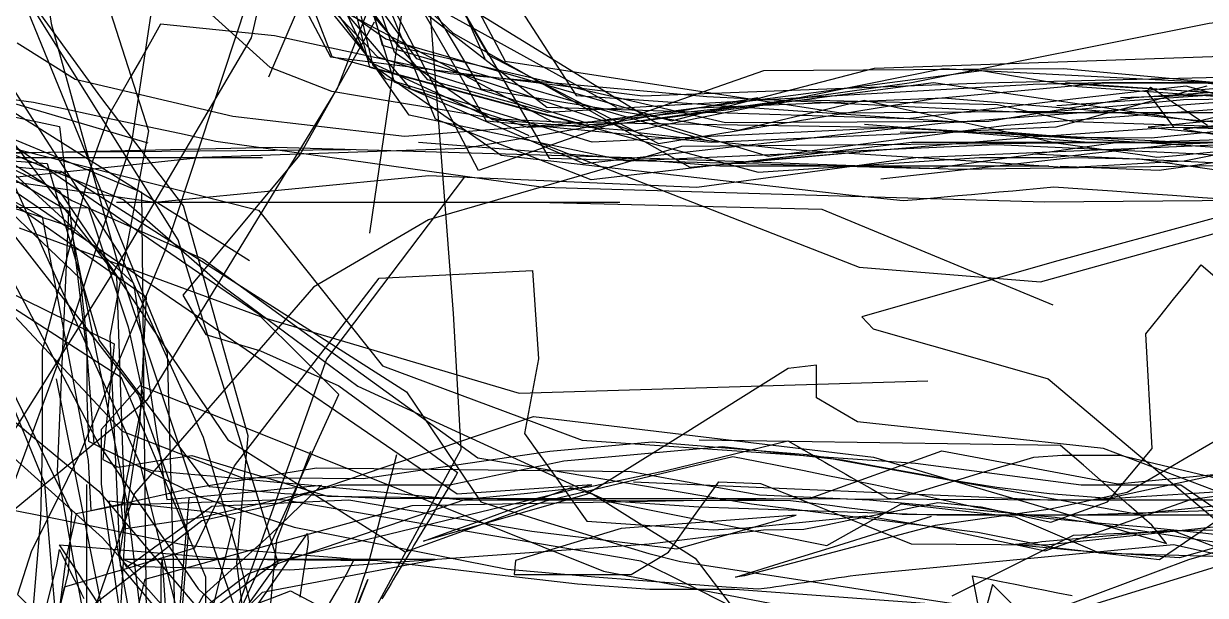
# Model space of a CAD drawing. Header units: metres. Extents: x 30 to 6769, y 117 to 5736.
# Drawn here: x 4340 to 4872, y 2111 to 2369 of the extents above; entities that cross this region are included whole.
import ezdxf

# ---------------------------------------------------------------- set-up
doc = ezdxf.new("R2010")
doc.units = ezdxf.units.M
doc.layers.add('FLOOR_0', color=1, linetype='Continuous')
doc.layers.add('FLOOR_1', color=2, linetype='Continuous')

msp = doc.modelspace()

# ---------------------------------------------------------------- linework, layer by layer
at = {"layer": 'FLOOR_0', "color": 7}
for points in [[(4106.4, 2332.74), (4119.21, 2393.53), (4137.18, 2386.99), (4155.16, 2380.45), (4173.14, 2373.91), (4216.56, 2354.13), (4348.33, 2281.5), (4369.05, 2171.71), (4370.32, 2149.22), (4381.25, 2151.65), (4392.19, 2154.08), (4403.13, 2156.52), (4414.06, 2158.95), (4471.97, 2168.41), (4613.67, 2166.75), (4632.9, 2163.25), (4652.13, 2159.75), (4671.36, 2156.26), (4720.89, 2154.02), (4804.47, 2146.18), (4867.94, 2136.31), (4923.42, 2128.38)], [(3702.56, 2321.77), (3781.72, 2311.61), (3837.74, 2253.42), (3919.3, 2221.19), (4007.82, 2287), (4113.04, 2340.87), (4137.6, 2336.78), (4162.17, 2332.68), (4186.73, 2328.58), (4320.13, 2316.2), (4445.74, 2284.57), (4501.59, 2214.48), (4591.5, 2180.86), (4741.62, 2170.6), (4816.3, 2160.73), (4861.11, 2160.73), (4921.92, 2119), (4972.02, 1974.96), (4940.85, 1848.65)], [(3693.56, 2302.85), (3862.63, 2299.33), (4088.88, 2301.01), (4165.58, 2295.53), (4245.48, 2308.35), (4447.54, 2308.35)], [(4987.93, 2292.2), (4913.84, 2224.93), (4901.3, 2194.94), (4888.42, 2187.43), (4875.55, 2179.91), (4862.68, 2172.4), (4849.81, 2164.89), (4836.93, 2157.38), (4802.45, 2149.91), (4750.53, 2142.49), (4664.69, 2119.85), (4660.63, 2119.15), (4682.68, 2126.04), (4704.72, 2132.93), (4726.76, 2139.82), (4748.8, 2146.72)], [(4277.21, 1898.5), (4423.05, 1863.58), (4603.74, 1865.59), (4665.31, 1869.77), (4692.6, 1866.74), (4802.39, 1852.41), (4802.02, 1831.15), (4726.65, 1860.29), (4537.17, 1868.32), (4397.94, 2017.17), (4481.98, 2201.46), (4464.44, 2219.02), (4446.89, 2236.57), (4338.11, 2276.5)], [(4341.62, 2035.49), (4358.49, 2114.8), (4368.25, 2117.73), (4378.02, 2120.66), (4387.78, 2123.59), (4397.54, 2126.52), (4407.3, 2129.45), (4417.07, 2132.38), (4435, 2169.42), (4500.19, 2253.87), (4569.15, 2257.45), (4571.91, 2217.54), (4565.55, 2183.9), (4572.58, 2174.05), (4579.62, 2164.19), (4586.65, 2154.34), (4593.68, 2144.49), (4650.51, 2140.6), (4665.19, 2141.44), (4674.2, 2142.34), (4683.21, 2143.24), (4692.22, 2144.14), (4701.23, 2145.05), (4710.24, 2145.95), (4719.25, 2146.85), (4748.76, 2141.98), (4800.02, 2130.99), (4865.45, 2154.13), (4890.11, 2157.65)], [(4401.97, 2091.44), (4401.97, 2122.25), (4402.44, 2126.87), (4403.19, 2115.58), (4403.95, 2104.29), (4404.7, 2093), (4405.45, 2081.71), (4406.2, 2070.42), (4406.95, 2059.12), (4407.71, 2047.83), (4408.46, 2036.54), (4449.47, 1974.94), (4447.55, 1929.81), (4438.52, 1889.12), (4429.48, 1848.44), (4420.68, 1823.71), (4411.9, 1800.28), (4408.39, 1782.58), (4407.93, 1768.2), (4407.47, 1753.81), (4407.01, 1739.43), (4406.55, 1725.05), (4406.09, 1710.66)]]:
    msp.add_lwpolyline(points, dxfattribs=at)
at = {"layer": 'FLOOR_0', "color": 2}
for points in [[(4572.36, 2315.06), (4716.33, 2258.87), (4797.85, 2252.28), (4929.08, 2288.79), (5085.19, 2322.03), (5143.29, 2347.05), (5201.82, 2379.59), (5263.19, 2392.41), (5299.97, 2380.14), (5439.43, 2320.4), (5505.64, 2251.67)], [(4298.78, 2338.76), (4448.43, 2236.05), (4563.21, 2202.16), (4747.12, 2207.7)], [(4316.63, 2339.05), (4381.81, 2254.89), (4385.82, 2141.57), (4383.62, 2104.94), (4387.36, 2086.2), (4391.11, 2067.45), (4394.86, 2048.71), (4388.54, 1962.84), (4408.68, 1814.74), (4408.68, 1780.8), (4408.68, 1767.5), (4408.68, 1754.2), (4408.68, 1740.9), (4408.68, 1727.6), (4410.31, 1627.72)], [(3615.63, 2328.48), (3772.47, 2304.31), (3868.6, 2219.72), (3914.88, 2199.14), (4032.39, 2184.74), (4155.66, 2241.18), (4285.98, 2301.64), (4361.11, 2277.28), (4386.63, 2152.21), (4402.78, 2019.29), (4420.15, 1971.5), (4437.09, 1940.43), (4453.97, 1911.46), (4471.17, 1884.44), (4490.91, 1873.47), (4510.65, 1862.5), (4536.06, 1852.69), (4662.99, 1868), (4754.29, 1878.61), (4810.13, 1882.44), (4862.24, 1874.35), (4878.13, 1742.07)], [(4296.7, 2325.56), (4385.14, 2289.16), (4429.69, 2250.31), (4490.46, 2205.28), (4604.04, 2153.1), (4701.77, 2133.47), (4735.13, 2152.23), (4786.55, 2146.32), (4799.17, 2140.91), (4811.78, 2135.5), (4824.4, 2130.09), (4885.74, 2128.31)], [(4227.49, 2315.06), (4350.7, 2305.55), (4374.02, 2225.77), (4423.51, 2159.99), (4457.47, 2156.9), (4499.84, 2154.84), (4674.29, 2154.61), (4819.56, 2154.02), (4900.16, 2159.1)], [(4801.67, 2304.32), (4653.49, 2304.43), (4517.87, 2315.06)], [(4882.41, 1850), (4842.23, 1850.82), (4699.93, 1838.66), (4567.08, 1825.88), (4510, 1834.87), (4465.13, 1805.61), (4435.97, 1766.01), (4437.91, 1770.86), (4439.85, 1775.71), (4441.79, 1780.57), (4443.73, 1785.42), (4445.67, 1790.28), (4447.61, 1795.13), (4440.64, 1808.34), (4415.1, 1839.31), (4369.2, 1976.53), (4368.44, 2061.77), (4368.44, 2121.35), (4368.44, 2160.96)], [(4323.22, 1997.59), (4355.03, 2124.79), (4356.14, 2131.67), (4357.36, 2129.22), (4358.59, 2126.77), (4359.81, 2124.32), (4361.04, 2121.87), (4362.26, 2119.42), (4363.49, 2116.97), (4364.71, 2114.52), (4365.94, 2112.06), (4367.16, 2109.61)]]:
    msp.add_lwpolyline(points, dxfattribs=at)
at = {"layer": 'FLOOR_0', "color": 1}
for points in [[(4299.8, 1965.24), (4316.97, 1995.02), (4326.32, 2032.44), (4454.16, 2126.35), (4595.84, 2160.73), (4535.3, 2156.67), (4333.32, 2294.81), (4169.2, 2334.73), (4102.63, 2364.95), (4095.43, 2358.54), (4088.22, 2352.14), (4081.02, 2345.73), (4073.82, 2339.33), (4066.61, 2332.92), (4059.41, 2326.52), (4052.21, 2320.11), (4003.09, 2315.06), (3805.81, 2338.18)], [(4118.2, 2362.41), (4224.71, 2363.63), (4360.19, 2284.09), (4355.15, 2166.75), (4358.83, 2146.51), (4362.51, 2126.27), (4366.19, 2106.03), (4382.18, 2026.02), (4484.28, 1941.63), (4571.47, 1911.55), (4691.47, 1893.2), (4641.47, 1900.9), (4528.74, 1873.29), (4433.34, 1783.03), (4395.69, 1780.82), (4396.96, 1788.43), (4398.22, 1796.03), (4399.49, 1803.63), (4400.76, 1811.23), (4411.88, 1820.18)], [(4299.39, 2351.41), (4441.76, 2261.83)], [(4262.81, 2342.03), (4356.23, 2322.22), (4368.44, 2219.91), (4371.71, 2179.23), (4376.05, 2177.06), (4380.38, 2174.89), (4384.72, 2172.72), (4389.06, 2170.55), (4393.4, 2168.38), (4397.74, 2166.21), (4402.07, 2164.04), (4406.41, 2161.87), (4410.75, 2159.7), (4415.09, 2157.53), (4419.42, 2155.36), (4461.86, 2141.78), (4557.96, 2122.76), (4597.24, 2119.38), (4616.94, 2117.87), (4636.63, 2116.35), (4656.32, 2114.83), (4670.99, 2113.87), (4673.56, 2114.24), (4676.13, 2114.61), (4678.71, 2114.97), (4681.28, 2115.34), (4683.85, 2115.71), (4686.43, 2116.08), (4689, 2116.45), (4691.57, 2116.81), (4694.15, 2117.18), (4696.72, 2117.55), (4699.29, 2117.92), (4701.87, 2118.28), (4704.44, 2118.65), (4707.01, 2119.02), (4709.59, 2119.39), (4712.16, 2119.76), (4714.73, 2120.12), (4724.51, 2121.14), (4857.74, 2133.87), (4868.03, 2131.67), (4878.07, 2129.43)], [(4286.8, 1925.11), (4348.54, 2074.39), (4351.48, 2086.13), (4354.41, 2097.88), (4357.34, 2109.62), (4360.28, 2121.36), (4361.73, 2148.32), (4292.65, 2289.91)], [(4381.8, 2288.22), (4570.77, 2288.22), (4699.44, 2285.06), (4803.42, 2241.84)], [(4309.29, 2265.05), (4384.45, 2184.98), (4438.2, 2164.15), (4492.87, 2163.59), (4576.93, 2176.04), (4623.03, 2180.23), (4694.68, 2174.39), (4841.15, 2147.78), (4886.05, 2152.46)], [(4164.86, 1465.77), (4301.57, 1443.4), (4415.39, 1522.53), (4407.16, 1592.22), (4394.74, 1625.8), (4392.52, 1633.58), (4390.29, 1641.36), (4388.07, 1649.13), (4385.85, 1656.91), (4383.63, 1664.69), (4381.85, 1716.23), (4381.85, 1758.19), (4383.36, 1794.4), (4415.39, 1866.76), (4395.27, 2005.46), (4383.65, 2101.66), (4375.15, 2161.12), (4375.15, 2185.84), (4392.52, 2205.53), (4492.62, 2165.52), (4601.17, 2121.97), (4713.79, 2100.34), (4816.11, 2105.17), (4916.76, 2136.1)], [(4614.64, 2162.17), (4801.18, 2154.02), (4913.11, 2154.02), (4951.05, 2052.15), (4970.9, 1952.19), (4990.57, 1902.98), (4989.57, 1811.33), (5005.12, 1729.03), (5060.34, 1588.14), (5151.32, 1491.73), (5193.88, 1469.31), (5196.06, 1440.99), (5198.23, 1412.67), (5206.59, 1356.36), (5376.87, 1336.75), (5561.13, 1370.85)], [(4396.49, 2053.63), (4378.58, 2153.64), (4388.13, 2152.58), (4397.67, 2151.52), (4407.22, 2150.46), (4416.77, 2149.39), (4426.32, 2148.33), (4435.06, 2145.54), (4423.52, 2099.35)]]:
    msp.add_lwpolyline(points, dxfattribs=at)
at = {"layer": 'FLOOR_0', "color": 6}
for points in [[(4199.41, 2344.57), (4213.02, 2351.38), (4226.63, 2358.19), (4289.93, 2346.13), (4395.95, 2314.87)], [(3441.57, 2327.59), (3575.83, 2309.68), (3672.46, 2301.37), (3770.92, 2280.36), (3825.03, 2265.44), (3863.48, 2257.75), (3978.58, 2262.38), (4098.76, 2354.26), (4121.95, 2349.62), (4145.13, 2344.98), (4200.71, 2341.9), (4252.23, 2338.76), (4291.92, 2332.55), (4361.67, 2288.99), (4420.67, 2262.64), (4544.63, 2172.93), (4667.85, 2152.31), (4769.77, 2139.47), (4804.27, 2132.57), (4851.56, 2127.18), (4918.53, 2172.83)], [(4226.3, 2314.56), (4356.82, 2302.21), (4512.4, 2202.7), (4545.88, 2153.08), (4555.34, 2150.17), (4564.79, 2147.25), (4574.25, 2144.34), (4583.71, 2141.43), (4593.16, 2138.52), (4602.62, 2135.61), (4612.07, 2132.7), (4621.53, 2129.79), (4635.85, 2126.28), (4691.6, 2117.7), (4729.29, 2111.9), (4751.66, 2108.46), (4774.04, 2105.01), (4796.42, 2101.57), (4864.76, 2127.19), (4895.48, 2135.98)], [(4947.25, 2300.31), (4804.01, 2261.28), (4717.4, 2236.52), (4722.56, 2231.08), (4735.7, 2227.33), (4748.85, 2223.57), (4761.99, 2219.81), (4775.13, 2216.06), (4788.28, 2212.3), (4801.42, 2208.54), (4883, 2139.83)], [(4393.49, 2084.35), (4441.35, 2120.84), (4539.15, 2154.33), (4553, 2155.71), (4566.86, 2157.1), (4580.72, 2158.49), (4594.58, 2159.87), (4629.36, 2167.28), (4684.15, 2180.57), (4686.52, 2179.22), (4688.89, 2177.86), (4691.26, 2176.51), (4693.63, 2175.15), (4696, 2173.8), (4698.37, 2172.44), (4700.74, 2171.09), (4703.11, 2169.73), (4705.48, 2168.38), (4707.85, 2167.02), (4710.22, 2165.67), (4712.59, 2164.31), (4714.96, 2162.96), (4717.33, 2161.6), (4719.7, 2160.25), (4722.07, 2158.89), (4724.44, 2157.54), (4726.81, 2156.18), (4729.18, 2154.83), (4732.4, 2154.57), (4736.87, 2155.91), (4741.33, 2157.25), (4745.79, 2158.59), (4750.26, 2159.93), (4754.72, 2161.27), (4759.19, 2162.61), (4763.65, 2163.94), (4768.11, 2165.28), (4772.58, 2166.62), (4777.04, 2167.96), (4781.5, 2169.3), (4785.97, 2170.64), (4790.43, 2171.98), (4794.9, 2173.32), (4807.63, 2174.15), (4833.77, 2174.15), (4884.84, 2162.07)], [(4758.2, 2110.8), (4766, 2114.7), (4773.8, 2118.6), (4781.6, 2122.5), (4789.4, 2126.41), (4797.2, 2130.31), (4805, 2134.21), (4812.8, 2138.11), (4870.94, 2140.6), (4889.83, 2140.19)], [(4880.07, 2133.49), (4860.52, 2127.9), (4814.8, 2131.11), (4784.9, 2133.95), (4786.61, 2134.11), (4788.32, 2134.26), (4790.03, 2134.42), (4791.74, 2134.57), (4793.45, 2134.73), (4795.16, 2134.89), (4796.87, 2135.04), (4798.58, 2135.2), (4800.29, 2135.35), (4802, 2135.51), (4803.71, 2135.66), (4805.42, 2135.82), (4807.13, 2135.97), (4808.84, 2136.13), (4810.55, 2136.29), (4812.27, 2136.44), (4813.98, 2136.6), (4815.69, 2136.75), (4817.4, 2136.91), (4819.11, 2137.06), (4820.82, 2137.22), (4822.53, 2137.37), (4824.24, 2137.53), (4825.95, 2137.69), (4827.66, 2137.84), (4829.37, 2138), (4831.08, 2138.15), (4832.79, 2138.31), (4834.5, 2138.46), (4836.21, 2138.62), (4837.92, 2138.78), (4839.63, 2138.93), (4841.34, 2139.09), (4843.05, 2139.24), (4844.76, 2139.4), (4846.47, 2139.55), (4848.18, 2139.71), (4849.89, 2139.86), (4851.6, 2140.02), (4853.32, 2140.18), (4855.03, 2140.33), (4856.74, 2140.49), (4899.16, 2124.13)], [(4439.18, 2008.17), (4356.22, 2133.79), (4367.24, 2132.87), (4378.26, 2131.96), (4389.28, 2131.04), (4400.29, 2130.12), (4411.31, 2129.2), (4422.33, 2128.28), (4433.35, 2127.36), (4499.45, 2126.76), (4529.43, 2123.23), (4559.4, 2119.7), (4589.38, 2116.18), (4621.98, 2113.76), (4660.26, 2113.76), (4745.82, 2107.5)]]:
    msp.add_lwpolyline(points, dxfattribs=at)
at = {"layer": 'FLOOR_0', "color": 4}
for points in [[(4220.72, 2357.02), (4356.05, 2293.33), (4432, 2181.07), (4511.79, 2130.54), (4543.5, 2142.07), (4575.21, 2153.61), (4659.44, 2173.63), (4670.13, 2171.49), (4680.82, 2169.35), (4691.52, 2167.21), (4702.21, 2165.07), (4712.9, 2162.93), (4723.6, 2160.79), (4768.14, 2150.89), (4799.02, 2145.97), (4821.89, 2143.89), (4844.76, 2141.81), (4869.64, 2139.31), (4897.29, 2136.24)], [(4267.3, 2335.3), (4395.27, 2245.45), (4392.19, 2187.68), (4387.69, 2158.44), (4383.2, 2129.21), (4386.35, 2123.69), (4392.76, 2128.27), (4399.18, 2132.85), (4405.59, 2137.44), (4412, 2142.02), (4418.41, 2146.6), (4424.83, 2151.18), (4486.46, 2154.02), (4568.85, 2139.92), (4634.13, 2131.97), (4687.89, 2147.12), (4668.18, 2145.61), (4648.47, 2144.09), (4628.77, 2142.57), (4609.06, 2141.06), (4561.52, 2126.71), (4560.87, 2120.47), (4587.24, 2120.47), (4613.6, 2120.47), (4630.44, 2130.49), (4641.74, 2146.31), (4653.03, 2162.14), (4671.86, 2161.42), (4694.48, 2152.37), (4717.09, 2143.32), (4739.71, 2134.27), (4800.44, 2133.81), (4899.36, 2144.41)], [(4296.68, 2332.62), (4393.12, 2292.65), (4395.27, 2102.15), (4423.31, 1994.14), (4479.58, 1955.45), (4641.18, 1933.58), (4789.16, 1891.16), (4875.69, 1885.63)], [(4259.34, 2284.06), (4380.84, 2224.37), (4375.63, 2172.23), (4382.62, 2168.69), (4390.85, 2170.06), (4399.08, 2171.43), (4407.31, 2172.8), (4415.76, 2174.04), (4436.15, 2167.92), (4456.54, 2161.8), (4476.92, 2155.68), (4597.31, 2154.02), (4685.38, 2153.81), (4691.66, 2153.02), (4697.94, 2152.23), (4704.23, 2151.45), (4710.51, 2150.66), (4716.79, 2149.88), (4723.08, 2149.09), (4729.36, 2148.31), (4735.64, 2147.52), (4814.67, 2147.31), (4882.59, 2149.54)], [(4892.89, 2151.93), (4826.27, 2177.21), (4715.47, 2189.25), (4697.06, 2199.97), (4697.06, 2214.66), (4684.37, 2213.19), (4661.74, 2199.03), (4639.1, 2184.88), (4616.47, 2170.72), (4593.83, 2156.57), (4520.14, 2135.4), (4531.2, 2139.43), (4542.26, 2143.45), (4553.33, 2147.48), (4564.39, 2151.51), (4575.46, 2155.53), (4586.52, 2159.56), (4596.29, 2156.65), (4605.52, 2150.87), (4614.75, 2145.1), (4623.98, 2139.33), (4633.21, 2133.56), (4642.44, 2127.79), (4659.14, 2105.89), (4638.58, 2116.18), (4618.02, 2126.46), (4456.54, 2154.02), (4383.59, 2151.69), (4363.68, 2147.7), (4359.09, 2127.45), (4356.15, 2105.43)], [(4403.44, 2021.55), (4414.58, 2154.81)]]:
    msp.add_lwpolyline(points, dxfattribs=at)
at = {"layer": 'FLOOR_0', "color": 3}
for points in [[(5612.85, 2294.93), (5315.03, 2301.64), (5104.19, 2314.78), (5035.13, 2298.97), (4959.38, 2289.51), (4799.71, 2288.22), (4574.2, 2294.74), (4426.56, 2315.54), (4410.15, 2319.06), (4393.74, 2322.58), (4377.32, 2326.09), (4360.91, 2329.61), (4344.49, 2333.13), (4266.44, 2343.75), (4158.21, 2327.25), (4049.69, 2301.08), (3939.08, 2270.68), (3777.05, 2323.75), (3525.86, 2327.01)], [(4289.76, 2342.95), (4389.56, 2251.65), (4404.52, 2154.25), (4414.46, 2155.16), (4424.4, 2156.06), (4434.35, 2156.97), (4444.29, 2157.87), (4454.23, 2158.78), (4464.18, 2159.68), (4474.12, 2160.58), (4450.77, 2138.02), (4420.92, 2110.87), (4373.91, 2025.45), (4245.2, 1897.36)], [(4307.67, 2309.12), (4391.82, 2201.18), (4414.12, 2138.77), (4411.81, 2111.05), (4409.5, 2083.33)], [(4309.9, 2257.44), (4349.37, 2161.55), (4351, 2141.98), (4352.63, 2122.42), (4354.26, 2102.85), (4349.59, 2017.8), (4397.36, 1875.84), (4415.02, 1787.64), (4413.65, 1772.58), (4412.28, 1757.52), (4410.91, 1742.45), (4409.54, 1727.39), (4403.65, 1672.61)], [(4423.95, 2088.78), (4447.6, 2112.45), (4525.39, 2127.18), (4485.94, 2127.18), (4385.04, 2127.18), (4392.54, 2124.06), (4459.97, 2122.51), (4621.75, 2134.22), (4673.16, 2140.6), (4691.29, 2140.79), (4701.37, 2142.81), (4711.45, 2144.82), (4721.52, 2146.84), (4731.6, 2148.86), (4741.68, 2150.87), (4751.75, 2152.89), (4771.19, 2150.96), (4802.62, 2143.97), (4828.16, 2153.07), (4848.22, 2177.15), (4845.36, 2228.78), (4851.6, 2236.58), (4857.84, 2244.39), (4864.08, 2252.19), (4870.32, 2259.99), (4876.41, 2254.74)]]:
    msp.add_lwpolyline(points, dxfattribs=at)
at = {"layer": 'FLOOR_0', "color": 5}
for points in [[(4289.35, 2326.45), (4365.56, 2253.73), (4368.44, 2224.96), (4368.44, 2200.07), (4369.31, 2180.43), (4373.11, 2178.52), (4376.92, 2176.62), (4380.73, 2174.71), (4384.53, 2172.81), (4388.34, 2170.91), (4392.15, 2169), (4397.81, 2167.21), (4411.9, 2165.93), (4425.99, 2164.65), (4440.08, 2163.37), (4454.16, 2162.08), (4468.25, 2160.8), (4537.93, 2154.02), (4544.59, 2154.02), (4551.24, 2154.02), (4557.9, 2154.02), (4564.56, 2154.02), (4571.21, 2154.02), (4577.87, 2154.02), (4584.52, 2154.02), (4591.18, 2154.02), (4597.84, 2154.02), (4644.06, 2150.88), (4751.2, 2147.31), (4757.82, 2147.31), (4764.43, 2147.31), (4771.05, 2147.31), (4777.66, 2147.31), (4784.28, 2147.31), (4790.89, 2147.31), (4797.51, 2147.31), (4804.12, 2147.31), (4810.74, 2147.31), (4817.35, 2147.31), (4885, 2147.31)], [(4193.59, 2287.1), (4369.31, 2285.61), (4387.15, 2232.06), (4393.9, 2200.89), (4391.4, 2188.38), (4388.91, 2175.88), (4386.41, 2163.38), (4383.91, 2150.88), (4384.94, 2141.04), (4402.33, 2143.53), (4419.72, 2146.01), (4482.47, 2160.73), (4531.99, 2160.73), (4583.26, 2171.62), (4654.6, 2178.01), (4708.83, 2172.01), (4725.66, 2168.95), (4742.49, 2165.89), (4759.32, 2162.82), (4778.32, 2159.8), (4801.98, 2156.84), (4828.44, 2154.81), (4892.6, 2168.71)], [(4942.47, 1793.6), (4840.19, 1820.74), (4733.91, 1873.32), (4640.14, 1852.08), (4564.06, 1870.51), (4536.1, 1916.8), (4526.35, 1940.93), (4511.53, 1943.41), (4496.7, 1945.88), (4481.88, 1948.35), (4467.05, 1950.82), (4435.72, 1966), (4381.85, 2072.62), (4354.8, 2208.61)], [(4375.98, 1648.26), (4388.56, 1718.46), (4388.56, 1774.58), (4470.45, 1794.92), (4514.39, 1815.22), (4526.79, 1839.21), (4508.4, 1866.82), (4430.29, 1909.06), (4335.09, 1967.94), (4357.03, 2095.64), (4420.26, 2144.67), (4451.9, 2151.7), (4569.55, 2191.59), (4722.7, 2173.28), (4854.69, 2134.31), (4848.05, 2142.62), (4837.77, 2151.61), (4827.5, 2160.61), (4817.22, 2169.6), (4806.95, 2178.6), (4644.28, 2180.86)], [(4900.2, 1796.67), (4742.77, 1822.8), (4640.63, 1827.61), (4572.62, 1819.03), (4483.71, 1796.58), (4401.97, 1727.89), (4401.97, 1740.28), (4401.97, 1752.66), (4401.97, 1765.05), (4401.97, 1777.43), (4401.97, 1789.81), (4392.88, 1825.7), (4358.05, 1908.85), (4354.88, 1991.5), (4385.22, 2080.27), (4394.72, 2118.28), (4514.96, 2151.45), (4694.14, 2154.76), (4753.48, 2176.13), (4832.77, 2161.24), (4899.01, 2167.7)]]:
    msp.add_lwpolyline(points, dxfattribs=at)
at = {"layer": 'FLOOR_1', "color": 3}
for points in [[(4718.27, 2310.84), (4640.17, 2303.73), (4533.66, 2364.15), (4398.75, 2492.09), (4476.86, 2634.25), (4519.46, 2703.56), (4526.56, 2700), (4533.66, 2696.45), (4540.76, 2692.89), (4547.86, 2689.34), (4554.96, 2685.78), (4562.06, 2682.23), (4569.16, 2678.68), (4576.26, 2675.12), (4562.06, 2682.23), (4526.56, 2700), (4491.06, 2717.77), (4412.95, 2715.99), (4292.24, 2694.67)], [(4648.02, 2315.83), (4501.59, 2358.78), (4466.42, 2489.17), (4466.38, 2591.63), (4464.29, 2610.7), (4459.02, 2618.62), (4453.74, 2626.54), (4448.46, 2634.46), (4443.18, 2642.38), (4437.9, 2650.3), (4432.63, 2658.22), (4354.09, 2676.43), (4207.38, 2689.38)], [(4011.57, 2302.55), (4139.58, 2361.81), (4166.52, 2426.94), (4196.02, 2504.45), (4187.36, 2630.49), (4200.01, 2637.13), (4213.58, 2637.13), (4227.15, 2637.13), (4240.72, 2637.13), (4254.29, 2637.13), (4267.98, 2637.14), (4366.18, 2640.8), (4489.01, 2581.48), (4480.2, 2490.82), (4454.79, 2398.09), (4478.15, 2353.66), (4618.79, 2336.05), (4772.66, 2341.9), (4922.4, 2345.48)], [(4891.69, 2311.69), (4872.1, 2313.09), (4852.5, 2314.49), (4734.01, 2321.77), (4596.01, 2315.17), (4503.14, 2343.76), (4437.84, 2424.37), (4416.28, 2531.86), (4431.22, 2566.74), (4447.03, 2588.27), (4463.19, 2604.44), (4486.05, 2623.19), (4498.9, 2630.21), (4478, 2616.27), (4457.1, 2602.33), (4438.09, 2599.04), (4420.3, 2602.6), (4402.5, 2606.16), (4384.71, 2609.72), (4324.71, 2629.35)], [(4373.78, 2390.58), (4396.22, 2320.35), (4378.92, 2227.82), (4383.43, 2124.29), (4410.4, 2092.15)], [(5032.28, 2352.85), (4867.04, 2338.45)], [(4923.64, 2327.74), (4862.36, 2321.04), (4875.93, 2318.78)], [(3057.55, 2323.83), (3282.27, 2315.06), (3393.53, 2319.26), (3541.84, 2315.06), (3721.11, 2317.39), (3901.23, 2316.07), (4051.56, 2310.54), (4260.33, 2308.35), (4399.15, 2288.22), (4522.46, 2300.17), (4643.24, 2294.93), (4741.8, 2308.35), (4901.79, 2315.06), (5119.23, 2288.33), (5173.6, 2255.78), (5244.48, 2195.35)], [(4658.73, 2305.95), (4796.62, 2317.79), (4854.52, 2321.77), (4888.62, 2322.11)], [(4806.72, 2304.35), (4851.38, 2302.61), (4861.01, 2303.98), (4870.63, 2305.36), (4880.25, 2306.73), (4889.87, 2308.11), (4899.5, 2309.48), (4909.12, 2310.86), (4918.74, 2312.24), (4928.37, 2313.61), (4937.99, 2314.99)], [(4294.02, 2223.76), (4373.9, 2158.01), (4452.01, 2065.61), (4449.64, 2044.28), (4447.27, 2022.96), (4444.91, 2001.64), (4442.54, 1980.31), (4455.56, 1937.66), (4483.96, 1873.69), (4462.66, 1873.69), (4441.36, 1873.69), (4420.05, 1873.69), (4411.18, 1873.69), (4402.3, 1873.69), (4393.43, 1873.69), (4384.55, 1873.69), (4375.68, 1873.69), (4366.8, 1873.69), (4357.92, 1873.69), (4349.05, 1873.69), (4340.17, 1873.69), (4331.3, 1873.69)], [(4961.67, 1982.42), (4901.43, 1962.77), (4855.49, 1956.2), (4818.12, 1926.57), (4788.64, 1880.71), (4754.29, 1861.97), (4703.48, 1845.37), (4527.66, 1848.9), (4466.24, 1941), (4446.45, 2005.32), (4443.62, 2037.78), (4447.91, 2072.18), (4450.32, 2095.69), (4452.16, 2115.88), (4453.99, 2136.07), (4469.29, 2175.9)]]:
    msp.add_lwpolyline(points, dxfattribs=at)
at = {"layer": 'FLOOR_1', "color": 6}
for points in [[(4331.19, 2717.78), (4346.21, 2712.32), (4361.23, 2706.85), (4414.57, 2685.77), (4461.27, 2658.64), (4494.98, 2634.11), (4509.28, 2611.91), (4509.28, 2591.44), (4509.28, 2570.96), (4509.28, 2550.49), (4511.26, 2510.67), (4519.26, 2406.68), (4576.64, 2308.05), (4748.69, 2303.27), (4831.75, 2315.06), (4839.61, 2315.06), (4847.46, 2315.06), (4855.32, 2315.06), (4863.17, 2315.06), (4871.02, 2315.06), (4878.88, 2315.06)], [(4278.93, 2094.59), (4380.79, 2257.13), (4442.61, 2362.23), (4465.15, 2459.23), (4483.76, 2503.97), (4478.26, 2571.8), (4460.43, 2585.68), (4442.59, 2599.56), (4415.17, 2623.92), (4369.85, 2666.32), (4354.02, 2673.36), (4338.18, 2680.41)], [(4891.21, 2334.1), (4753.05, 2323.68), (4592.42, 2305.48), (4507.1, 2342.27), (4482.15, 2422.84), (4477.44, 2429.65), (4472.73, 2436.47), (4468.01, 2443.28), (4463.3, 2450.09), (4458.59, 2456.9), (4453.87, 2463.71), (4449.16, 2470.52), (4444.45, 2477.34), (4439.73, 2484.15), (4435.02, 2490.96), (4430.31, 2497.77), (4425.59, 2504.58), (4419.86, 2514.49), (4411.17, 2533.32), (4402.49, 2552.15), (4393.8, 2570.98), (4385.11, 2589.8), (4326.75, 2630.42)], [(4863.19, 2315.06), (4726.19, 2321.77), (4578.3, 2324.22), (4466.9, 2383.29), (4420.19, 2462.38), (4354.08, 2574.98)], [(4497.43, 2103.26), (4505.36, 2117.99), (4513.29, 2132.73), (4521.23, 2147.47), (4529.16, 2162.21), (4537.09, 2176.94), (4533.64, 2238.01), (4518.84, 2430)], [(4441.93, 2108.19), (4437.04, 2127.77), (4421.04, 2182.14), (4383.68, 2264.44), (4321.52, 2360.51)], [(4643.25, 2330.73), (4754.18, 2335.21), (4830.08, 2328.85), (4856.68, 2326.16), (4882.72, 2323.79)], [(4944.61, 2318.56), (4842.94, 2315.06), (4636.25, 2313.27), (4522.37, 2280.2), (4470.51, 2249.94), (4389.97, 2156.92), (4354.2, 2053.67), (4333.89, 1956.02)], [(4441.11, 2100.69), (4454.46, 2119.77), (4467.81, 2138.85), (4468.17, 2134.99), (4467.22, 2128.81), (4466.27, 2122.62), (4465.32, 2116.44), (4464.37, 2110.26)]]:
    msp.add_lwpolyline(points, dxfattribs=at)
at = {"layer": 'FLOOR_1', "color": 1}
for points in [[(4334.75, 2710.92), (4475.26, 2654.15), (4522.6, 2596.58), (4517.92, 2580.96), (4513.24, 2565.34), (4508.55, 2549.73), (4503.87, 2534.11), (4489.16, 2434.39), (4545.96, 2339.31), (4661.76, 2320.57), (4718.56, 2334.18), (4804.93, 2314.98), (4812.48, 2313.9), (4820.03, 2312.82), (4827.58, 2311.74), (4835.14, 2310.66), (4842.69, 2309.58), (4850.24, 2308.5), (4859.13, 2309.13), (4868.23, 2310.04), (4877.34, 2310.95)], [(4266.94, 2677.39), (4353.45, 2652.97), (4399.47, 2504.49), (4508.83, 2358.18), (4656.12, 2324.12), (4774.71, 2324.65), (4839.96, 2335.33), (4846.66, 2335.77), (4853.35, 2336.22), (4860.04, 2336.66), (4866.74, 2337.11), (4873.43, 2337.56)], [(4333.84, 2670.68), (4341.6, 2670.68), (4349.36, 2670.68), (4357.12, 2670.68), (4364.88, 2670.68), (4372.64, 2670.68), (4478.3, 2654.27), (4527.93, 2638.84), (4546.19, 2641.45), (4560.71, 2639.72), (4533.91, 2589.93), (4512.45, 2514.2), (4509.28, 2449.41), (4509.28, 2411.43), (4481.36, 2339.72), (4395.44, 2198.95), (4245.55, 2075.02)], [(4890.37, 2333.07), (4863.51, 2340.4), (4817.59, 2335.16), (4738.12, 2325.66), (4575.67, 2330.85), (4437.94, 2437.68), (4372.58, 2547.82), (4318.75, 2666.4)], [(5106.81, 2318.06), (4870.41, 2341.9), (4848, 2341.9), (4825.59, 2341.9), (4794.56, 2341.14), (4576.07, 2328.55), (4522, 2343.31), (4446.28, 2432.97), (4418.82, 2514.34), (4378.38, 2560.78), (4323.01, 2609.53)], [(4339.96, 2031.59), (4359.29, 2045.94), (4375.64, 2054.86), (4391.99, 2063.78), (4408.34, 2072.71), (4426.54, 2086.45), (4454.59, 2125.73), (4409.68, 2271.25), (4318.29, 2416.95)], [(4938.52, 2321.76), (4862.62, 2306.59), (4810.11, 2303.62), (4769.14, 2306.55), (4683.15, 2311.93), (4616.78, 2319.46), (4596.84, 2326.11), (4576.9, 2332.76), (4556.97, 2339.41), (4537.03, 2346.06), (4517.09, 2352.71), (4486.68, 2394.88)], [(4497.95, 2369.31), (4464.39, 2309.48), (4411.68, 2246.2), (4422.06, 2228.51), (4446.68, 2221.12), (4481.97, 2205.36), (4535.47, 2166.38), (4534.43, 2164.65), (4533.4, 2162.93), (4532.36, 2161.2), (4531.33, 2159.48), (4530.29, 2157.75), (4529.26, 2156.03), (4528.22, 2154.3), (4527.19, 2152.57), (4526.15, 2150.85), (4525.12, 2149.12), (4524.08, 2147.4), (4523.05, 2145.67), (4522.01, 2143.95), (4520.98, 2142.22), (4519.94, 2140.5), (4518.91, 2138.77), (4517.87, 2137.04), (4516.84, 2135.32), (4515.8, 2133.59), (4514.77, 2131.87), (4513.73, 2130.14), (4512.7, 2128.42), (4511.66, 2126.69), (4510.63, 2124.97), (4509.59, 2123.24), (4508.56, 2121.51), (4507.52, 2119.79), (4506.49, 2118.06), (4505.46, 2116.34), (4504.42, 2114.61), (4503.39, 2112.89), (4502.35, 2111.16), (4501.32, 2109.44)], [(4331.24, 2305.86), (4392.16, 2170.82), (4411.35, 2094.63), (4419.5, 2097.69), (4427.65, 2100.75), (4435.8, 2103.81), (4443.95, 2106.87), (4452.1, 2109.92), (4460.25, 2112.98), (4523.69, 2079.6), (4527.85, 2021.33), (4548.46, 1882.34), (4657.91, 1837.78), (4557.76, 1839.39), (4503.39, 1863.2), (4455.87, 1900.54), (4438.32, 1972.94), (4340.85, 2026.76), (4333, 2029.12)], [(4773.54, 2087.51), (4767.36, 2119.83), (4773.75, 2118.55), (4780.14, 2117.27), (4786.54, 2115.99), (4792.93, 2114.71), (4799.33, 2113.43), (4805.72, 2112.15), (4812.11, 2110.87)]]:
    msp.add_lwpolyline(points, dxfattribs=at)
at = {"layer": 'FLOOR_1', "color": 4}
for points in [[(4886.51, 2315.06), (4870.25, 2315.06), (4853.99, 2315.06), (4837.74, 2315.06), (4739.94, 2315.06), (4595.52, 2298.25), (4525.52, 2325.64), (4476.67, 2443.61), (4457.94, 2520.41), (4450.13, 2579.71), (4453.14, 2626.19), (4440.55, 2638.79), (4427.96, 2651.39), (4415.3, 2664), (4343.19, 2688.05), (4330.58, 2638.89)], [(3625.56, 2315.06), (3725, 2315.06), (3810.25, 2315.06), (3988.21, 2312.47), (4156.26, 2386.72), (4165.82, 2550.77), (4161.46, 2609.08), (4162.76, 2616.9), (4164.06, 2624.71), (4165.36, 2632.53), (4166.66, 2640.34), (4237.72, 2667.89), (4341.14, 2677.39), (4399.23, 2669.89), (4452.55, 2604.56), (4455.62, 2511.36), (4455.62, 2428.15), (4474.34, 2382.2), (4503.13, 2361.82), (4631.79, 2324.81), (4723.22, 2348.52), (4918.72, 2355.32)], [(4872.75, 2340.43), (4865.96, 2338.58), (4859.17, 2336.72), (4852.38, 2334.87), (4845.59, 2333.02), (4838.8, 2331.16), (4832.01, 2329.31), (4825.22, 2327.46), (4818.43, 2325.61), (4811.64, 2323.75), (4804.85, 2321.9), (4649.56, 2315.06), (4548.46, 2324.66), (4458.87, 2480.31), (4473.53, 2612.31), (4461.44, 2623.3), (4449.35, 2634.3), (4437.26, 2645.3), (4425.16, 2656.29), (4413.07, 2667.29), (4375.9, 2681.51)], [(4936.35, 2305.25), (4866.72, 2309.89), (4778.19, 2313.98), (4611.48, 2306.68), (4513.66, 2327.38), (4455.62, 2410.15), (4455.62, 2518.09), (4455.62, 2527.06), (4455.62, 2536.03), (4455.62, 2545), (4455.62, 2553.97), (4455.62, 2562.94), (4455.62, 2571.91), (4455.62, 2580.87), (4455.62, 2589.84), (4474.44, 2646.62), (4525.08, 2675.52), (4505.57, 2660.34), (4486.06, 2645.16), (4425.45, 2652.23), (4357.99, 2651.62), (4345.14, 2650.55), (4341.36, 2650.55), (4337.58, 2650.55)], [(4877.32, 2341.97), (4867.45, 2342.87), (4857.58, 2343.77), (4847.71, 2344.66), (4837.84, 2345.56), (4827.97, 2346.46), (4818.1, 2347.36), (4808.23, 2348.26), (4673.21, 2347.32), (4544.8, 2302.43), (4488.08, 2411.14), (4385.05, 2559.77), (4404.34, 2585.82), (4468.79, 2610.21), (4486.84, 2631.71), (4472.87, 2633.71), (4458.91, 2635.7), (4444.95, 2637.7), (4430.98, 2639.69), (4417.02, 2641.69), (4403.05, 2643.69), (4347.41, 2637.05), (4342.42, 2636.64), (4337.43, 2636.22)], [(4991.28, 2381.91), (4873.93, 2368.74), (4739.82, 2341.96), (4596.86, 2321.82), (4478.91, 2353.59), (4443.3, 2446.28), (4429.09, 2472.68), (4414.88, 2499.09), (4383.67, 2530.69), (4263.71, 2604), (4153.23, 2598.91)], [(4939.15, 2332.86), (4809.23, 2341.9), (4823.61, 2340.76), (4843.81, 2339.58), (4864.01, 2338.39), (4884.21, 2337.2)], [(3623.96, 2335.19), (3743.1, 2329.17), (3912.66, 2328.48), (4054.94, 2310.25), (4136.26, 2315.06), (4205.02, 2315.06), (4284.21, 2309.22), (4453.63, 2312.95), (4613.89, 2308.35), (4760.54, 2303.11), (4956.63, 2305.67), (5144.57, 2285.77), (5238.11, 2211.53), (5261.26, 2169.69), (5262.6, 2152.32), (5263.93, 2134.94), (5265.27, 2117.56), (5266.61, 2100.18), (5231.61, 2058.12), (5104.38, 1997.71), (4987.52, 1931.17)], [(4875.76, 2324.89), (4846.45, 2321.95), (4865.76, 2320), (4888.34, 2318.12)], [(4328.94, 2264.34), (4373.99, 2178.68), (4418.6, 2113.94), (4469.51, 2066.38), (4488.27, 2049.96), (4507.03, 2033.53), (4523.16, 2021.94), (4526.01, 2034.76), (4528.85, 2047.57), (4531.7, 2060.39), (4534.55, 2073.2), (4533.27, 2063.24), (4527.03, 2025.75), (4527.38, 1943.38), (4518.79, 1883.8), (4467.46, 1852.08), (4346.06, 1839.04), (4332.97, 1841.22)], [(4257.79, 2243.11), (4375.58, 2136.87), (4444.49, 2058.95)]]:
    msp.add_lwpolyline(points, dxfattribs=at)
at = {"layer": 'FLOOR_1', "color": 7}
for points in [[(4338.55, 2654.33), (4438.39, 2672.82), (4507.8, 2667.38), (4524.52, 2660.92), (4476.63, 2614.35), (4484.55, 2590.56), (4492.48, 2566.77), (4492.54, 2526.69), (4488.17, 2483.4), (4485.8, 2452.62), (4483.44, 2421.84), (4450.22, 2344.51)], [(4594.13, 2323.6), (4499.55, 2353.47), (4466.99, 2387.81), (4446.79, 2421.48), (4393.5, 2513.18), (4329.07, 2618.08)], [(4885.07, 2335.19), (4814.54, 2340.2), (4771.36, 2347.4), (4591.37, 2323.77), (4553.39, 2325.6), (4528.55, 2329.74), (4503.71, 2333.88), (4478.87, 2338.02), (4451.01, 2348.83), (4362.93, 2428.53), (4321.22, 2598.27)], [(4308.76, 2453.92), (4363.82, 2535.64), (4470.67, 2583.45), (4478.25, 2568.9), (4463.94, 2549.82), (4449.63, 2530.73), (4495.75, 2349.01), (4670.79, 2301.64), (4770.39, 2308.35), (4801.67, 2308.35), (4812.43, 2309.25), (4821.27, 2310.23), (4830.1, 2311.21), (4838.94, 2312.19), (4847.77, 2313.17), (4856.61, 2314.16), (4876.39, 2315.06)], [(4325.67, 2547.99), (4352.46, 2368.71), (4382.64, 2259.96), (4422.98, 2139.99), (4446.07, 2074.14), (4437.99, 2075.93), (4429.9, 2077.73), (4421.82, 2079.53), (4413.74, 2081.33), (4405.66, 2083.12), (4397.58, 2084.92), (4389.5, 2086.72), (4347.61, 2075.41), (4343.82, 2085.5), (4340.04, 2095.6), (4336.25, 2105.7)], [(4884.32, 2289.21), (4870.81, 2290.18), (4857.3, 2291.15), (4843.79, 2292.11), (4830.27, 2293.08), (4816.76, 2294.04), (4803.86, 2294.88), (4797.7, 2294.32), (4791.54, 2293.76), (4785.39, 2293.2), (4779.23, 2292.64), (4773.08, 2292.08), (4766.92, 2291.52), (4760.76, 2290.96), (4754.61, 2290.4), (4748.45, 2289.84), (4742.29, 2289.28), (4736.14, 2288.72), (4711.64, 2291.38), (4555.08, 2309.15), (4540.65, 2319.25), (4526.22, 2329.36), (4511.8, 2339.46), (4497.37, 2349.57), (4483.14, 2409.53)], [(4336.93, 1878.98), (4344.74, 1883.18), (4352.55, 1887.39), (4360.36, 1891.6), (4402.63, 1999.65), (4412.18, 2022.16), (4416.35, 2024.94), (4420.52, 2027.72), (4424.69, 2030.5), (4428.86, 2033.28), (4433.03, 2036.07), (4437.2, 2038.85), (4441.37, 2041.63), (4445.53, 2044.41), (4448.1, 2051.15), (4443.78, 2074.96), (4439.45, 2098.77), (4435.96, 2125.53), (4441.17, 2182.84), (4412.05, 2286.52), (4374.83, 2335.5), (4331.94, 2394.8)], [(4889.82, 2321.77), (4812.83, 2324.36), (4778.6, 2331.97), (4690.41, 2334.07), (4603.76, 2324.93), (4511.47, 2317.78), (4434.27, 2326.79), (4363.26, 2343.51), (4337.16, 2359.75)], [(4999.24, 2340.43), (4833.96, 2335.19)]]:
    msp.add_lwpolyline(points, dxfattribs=at)
at = {"layer": 'FLOOR_1', "color": 5}
for points in [[(4930.06, 2334.02), (4782.68, 2322.68), (4675.46, 2308.79), (4624.25, 2324.16), (4517.55, 2390.06), (4477.22, 2488.53), (4465.95, 2592.94), (4430.95, 2638.59), (4405.65, 2650.1), (4380.35, 2661.6), (4317.93, 2646.8)], [(4297.64, 2639.5), (4345.06, 2608.48), (4418.77, 2486.94), (4479.7, 2401.48), (4607, 2330.97)], [(4334.36, 2603.85), (4347.46, 2597.3), (4448.54, 2520.67), (4463.93, 2500.13), (4465.79, 2496.87), (4467.66, 2493.61), (4469.52, 2490.35), (4471.38, 2487.09), (4473.24, 2483.83), (4475.11, 2480.56), (4476.97, 2477.3), (4478.83, 2474.04), (4480.69, 2470.78), (4482.56, 2467.52), (4484.42, 2464.26), (4486.28, 2461), (4488.14, 2457.74), (4507.11, 2427.22), (4549.22, 2354.5), (4625.91, 2314.53), (4750.18, 2334.89), (4826.81, 2341.9), (4934.77, 2341.9)], [(4805.22, 2331.71), (4910.38, 2338.9), (5055.31, 2335.62), (5176.09, 2353.81), (5240.06, 2383.1), (5259.61, 2446.68), (5268.43, 2460.3), (5276.8, 2471.8), (5285.16, 2483.31), (5293.53, 2494.82), (5301.89, 2506.33), (5310.26, 2517.84), (5323.85, 2509.59), (5341.78, 2484.92), (5359.71, 2460.26), (5367.71, 2419.49), (5367.71, 2365.78), (5365.85, 2226.77), (5326.73, 2100.15), (5172.47, 2026.54), (5015.11, 2046.01), (4872.75, 2035.9), (4799.53, 1935.43)], [(4482.19, 2492.39), (4556.89, 2351.63), (4708.01, 2328.48), (4805.7, 2329.21), (4819.87, 2330.5), (4834.03, 2331.79), (4848.2, 2333.07), (4862.36, 2334.36), (4919.04, 2335.19)], [(4875.64, 2341.9), (4754.02, 2348.23), (4615, 2320.1), (4551.2, 2325.31), (4506.96, 2355.57), (4492.58, 2398.73), (4482.45, 2439.77), (4482.45, 2475.75), (4476.41, 2482.2), (4468.89, 2481.45), (4461.38, 2480.7), (4453.86, 2479.94), (4446.34, 2479.19), (4438.83, 2478.44), (4431.31, 2477.69), (4423.8, 2476.94), (4416.28, 2476.18), (4404.61, 2422.17), (4388.55, 2315.02), (4374.64, 2273.27), (4358.35, 2223.26), (4334.97, 2159.84)], [(4451.1, 2409.92), (4403.66, 2266.1), (4365.08, 2174.14), (4354.31, 2152.58), (4343.53, 2131.02), (4337.23, 2111.44), (4348.86, 2099.8), (4360.5, 2088.16), (4372.13, 2076.52), (4383.76, 2064.89), (4397.7, 2062.7), (4413.27, 2067.15), (4428.84, 2071.6), (4444.4, 2076.05), (4459.97, 2080.5), (4475.53, 2084.95), (4487.08, 2100.81), (4495.4, 2125.81), (4508.01, 2174.53)], [(4231.91, 2033.25), (4347.4, 2046.66), (4396.71, 2053.18), (4399, 2063.48), (4401.29, 2073.79), (4403.58, 2084.09), (4405.87, 2094.4), (4408.16, 2104.7), (4404.85, 2220.08), (4338.98, 2381.91)], [(5187.06, 2317.3), (5133.97, 2336.27), (5069.16, 2348.61), (4949.86, 2341.9), (4858.16, 2341.9)], [(4670.68, 2335.19), (4538.62, 2312.36), (4420.62, 2308.35), (4315.68, 2297.21), (4217.26, 2308.35), (4100.75, 2314.99), (3972.25, 2325.42), (3811.04, 2328.48)], [(4456.44, 2288.22), (4608.57, 2288.22)], [(4251.8, 1865.5), (4341.9, 1865.47), (4389.09, 1861.18), (4416.95, 1864.52), (4420.48, 1877.47), (4424.01, 1890.42), (4427.54, 1903.37), (4431.07, 1916.31), (4434.6, 1929.26), (4422.09, 2023.6), (4422.09, 2047.5), (4422.09, 2071.41), (4422.09, 2095.31), (4422.09, 2119.21), (4384.1, 2208.97), (4261.83, 2287.87)], [(4477.37, 2106.55), (4481.38, 2113.56), (4485.39, 2120.58), (4488.81, 2127.21), (4482.94, 2127.7), (4477.07, 2128.19), (4471.2, 2128.68), (4465.33, 2129.17), (4459.46, 2129.66), (4453.59, 2130.15), (4447.72, 2130.64), (4441.84, 2131.13), (4435.97, 2131.62), (4430.1, 2132.11), (4424.23, 2132.6), (4418.36, 2133.09), (4412.49, 2133.57), (4355.89, 2145.21), (4272.77, 2161.67)], [(4398.54, 1944.8), (4468.28, 2053.46), (4494.97, 2118.15), (4492.68, 2112.18), (4490.38, 2106.21), (4488.08, 2100.24), (4485.79, 2094.27), (4483.49, 2088.29), (4481.2, 2082.32), (4478.9, 2076.35), (4476.61, 2070.38), (4474.31, 2064.41), (4472.02, 2058.44), (4469.72, 2052.47), (4467.43, 2046.5), (4465.13, 2040.53), (4462.83, 2034.55), (4495, 1917.16)], [(4848.94, 2042.54), (4776.32, 2115.9), (4773.36, 2104.8)]]:
    msp.add_lwpolyline(points, dxfattribs=at)
at = {"layer": 'FLOOR_1', "color": 2}
for points in [[(4329.03, 2624.83), (4497.83, 2640.38), (4537.56, 2617.56), (4530.61, 2582.83), (4521.19, 2448.48), (4495.7, 2274.15)], [(4885.27, 2328.58), (4868.77, 2324.46), (4749.78, 2341.9), (4611.86, 2323.78), (4567.08, 2321.77), (4514.52, 2339.04), (4443.04, 2423.12), (4431.33, 2503.73), (4416.52, 2506.55), (4401.71, 2509.37), (4386.9, 2512.2), (4372.09, 2515.02), (4357.28, 2517.84), (4342.47, 2520.66), (4327.66, 2523.48)], [(4547.92, 2352.69), (4514.67, 2427.67), (4501.9, 2478.79), (4513.85, 2452.55), (4588.86, 2336.29), (4762.48, 2324.23)], [(4567.64, 2318.12), (4495.59, 2351.44), (4473.72, 2398.85), (4463.78, 2410.91), (4457.09, 2413.34), (4450.4, 2415.78), (4443.71, 2418.21), (4437.02, 2420.64), (4430.33, 2423.08), (4423.64, 2425.51), (4416.95, 2427.95), (4410.26, 2430.38), (4403.57, 2432.81), (4396.88, 2435.25), (4350.11, 2397.11), (4294.46, 2347.07), (4260.86, 2216), (4247.14, 2094.83), (4265.69, 2078.12), (4284.24, 2061.42), (4302.79, 2044.72)], [(4893.26, 2328.48), (4793.02, 2328.48), (4647.71, 2335.67), (4532.03, 2345.93), (4453.06, 2363.06), (4401.73, 2368.32), (4397.17, 2360.32), (4392.6, 2352.33), (4388.03, 2344.33), (4383.47, 2336.34), (4378.9, 2328.34), (4371.11, 2306.61), (4348.38, 2221.34), (4348.32, 2178.32), (4347.61, 2145.48), (4345.97, 2125.78), (4344.33, 2106.09), (4342.69, 2086.39), (4337.21, 2072.7)], [(4934.9, 2319.5), (4858.1, 2321.77), (4845.85, 2338.16), (4847.47, 2339.98), (4851.14, 2337.54), (4854.81, 2335.09), (4858.48, 2332.64), (4862.15, 2330.19), (4865.82, 2327.75), (4869.49, 2325.3), (4873.16, 2322.85)], [(3513.33, 2328.48), (3727.98, 2328.48), (3763.93, 2328.48), (3799.87, 2328.48), (4003.34, 2315.06), (4179.66, 2301.64), (4317.11, 2310.36), (4487.25, 2311.89)], [(4960.23, 2328.48), (4847.78, 2317.04), (4811.53, 2317.26), (4782.15, 2319.71), (4734.78, 2319.5)], [(4876.26, 2315.06), (4871.54, 2315.06), (4866.82, 2315.06), (4862.1, 2315.06), (4857.38, 2315.06), (4852.66, 2315.06), (4847.93, 2315.06), (4843.21, 2315.06), (4838.49, 2315.06), (4833.77, 2315.06), (4829.05, 2315.06), (4824.33, 2315.06), (4819.6, 2315.06), (4718.68, 2323.14)], [(4725.98, 2298.63), (4811.92, 2308.35), (4842.54, 2307.68), (4855.14, 2305.88), (4867.74, 2304.08), (4880.34, 2302.28), (4892.93, 2300.48), (4905.53, 2298.68), (4918.13, 2296.88), (4930.73, 2295.08), (4989.72, 2247.31), (4982.52, 2265.31), (4975.33, 2283.32), (4968.13, 2301.32), (4794.49, 2309.8)], [(4538.6, 2299.53), (4476.43, 2217.49), (4428.8, 2084.28), (4422.89, 1982.49)]]:
    msp.add_lwpolyline(points, dxfattribs=at)

doc.saveas('drawing.dxf')
